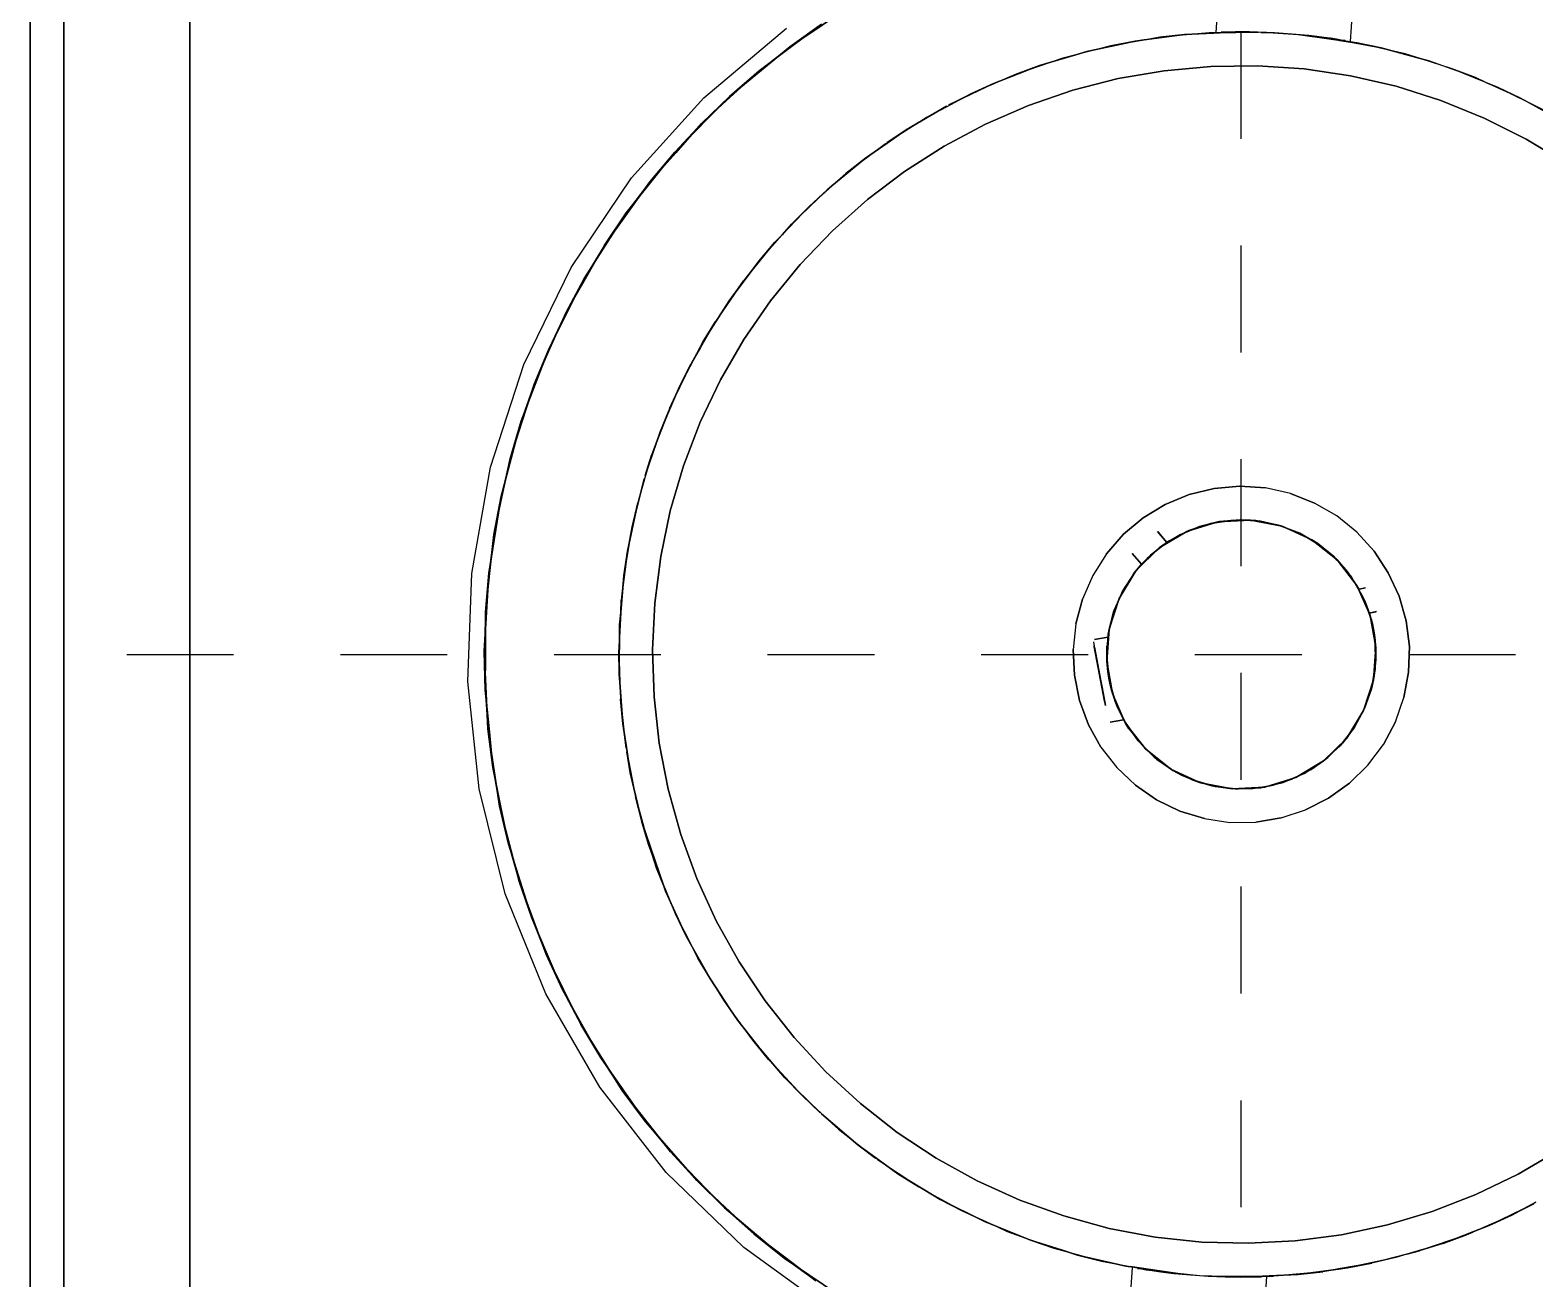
# Model space of a CAD drawing. Header units: millimetres. Extents: x 8 to 862, y 8 to 289.
# Drawn here: x 45.46 to 90.19, y 180.61 to 217.72 of the extents above; entities that cross this region are included whole.
import ezdxf

# ---------------------------------------------------------------- set-up
doc = ezdxf.new("R2010")
doc.units = ezdxf.units.MM
doc.layers.add('CENTER', color=4, linetype='Continuous')
doc.layers.add('OUTLINE', color=7, linetype='Continuous')

msp = doc.modelspace()

# ---------------------------------------------------------------- linework, layer by layer
at = {"layer": 'CENTER'}
for p, q in [((81.458, 214.489), (81.458, 217.664)), ((81.458, 208.139), (81.458, 211.314)), ((81.458, 201.789), (81.458, 204.964)), ((48.331, 199.164), (51.506, 199.164)), ((54.681, 199.164), (57.856, 199.164)), ((61.031, 199.164), (64.206, 199.164)), ((67.381, 199.164), (70.556, 199.164)), ((73.731, 199.164), (76.906, 199.164)), ((80.081, 199.164), (83.256, 199.164)), ((86.431, 199.164), (89.606, 199.164)), ((81.458, 195.439), (81.458, 198.614)), ((81.458, 189.089), (81.458, 192.264)), ((81.458, 182.739), (81.458, 185.914))]:
    msp.add_line(p, q, dxfattribs=at)
at = {"layer": 'OUTLINE'}
for p, q in [((81.854, 234.717), (80.702, 217.647)), ((85.846, 234.447), (84.693, 217.379)), ((50.21, 199.163), (50.21, 225.413)), ((50.21, 225.413), (50.21, 175.789)), ((50.21, 175.789), (50.21, 225.413)), ((45.459, 174.163), (45.459, 224.163)), ((45.459, 224.163), (45.459, 174.163)), ((46.46, 224.163), (46.46, 216.538)), ((46.46, 224.163), (46.46, 174.163)), ((46.46, 216.538), (46.46, 224.163)), ((69.964, 218.505), (68.036, 217.219)), ((68.036, 217.219), (69.964, 218.505)), ((68.983, 217.889), (68.036, 217.219)), ((68.053, 217.198), (68.983, 217.889)), ((68.983, 217.889), (68.053, 217.198)), ((65.482, 215.707), (67.94, 217.77)), ((78.307, 217.393), (76.87, 217.084)), ((76.87, 217.084), (78.307, 217.393)), ((78.568, 217.422), (77.585, 217.253)), ((78.307, 217.393), (77.585, 217.253)), ((78.568, 217.427), (78.307, 217.393)), ((78.307, 217.393), (78.568, 217.427)), ((79.767, 217.587), (78.568, 217.427)), ((78.568, 217.427), (79.767, 217.587)), ((79.035, 217.504), (78.568, 217.422)), ((78.568, 217.427), (79.035, 217.504)), ((80.499, 217.637), (79.035, 217.504)), ((79.767, 217.587), (79.035, 217.504)), ((79.767, 217.587), (80.499, 217.637)), ((80.632, 217.63), (79.767, 217.587)), ((79.767, 217.587), (80.632, 217.63)), ((80.632, 217.64), (80.499, 217.637)), ((80.499, 217.637), (80.632, 217.64)), ((81.97, 217.657), (80.632, 217.64)), ((80.632, 217.64), (81.97, 217.657)), ((80.632, 217.63), (80.832, 217.64)), ((81.236, 217.64), (80.632, 217.64)), ((80.972, 217.657), (80.857, 217.654)), ((81.117, 217.659), (80.972, 217.657)), ((81.291, 217.661), (81.117, 217.659)), ((81.487, 217.664), (81.291, 217.661)), ((81.705, 217.661), (81.487, 217.664)), ((81.941, 217.657), (81.705, 217.661)), ((82.188, 217.649), (81.941, 217.657)), ((82.705, 217.606), (81.97, 217.657)), ((82.446, 217.637), (81.97, 217.657)), ((82.446, 217.637), (82.043, 217.637)), ((82.446, 217.637), (82.188, 217.649)), ((82.705, 217.62), (82.446, 217.637)), ((82.966, 217.601), (82.705, 217.62)), ((83.437, 217.558), (82.705, 217.606)), ((83.222, 217.579), (82.966, 217.601)), ((83.466, 217.553), (83.222, 217.579)), ((83.222, 217.579), (84.763, 217.362)), ((83.222, 217.579), (83.437, 217.558)), ((84.763, 217.362), (83.437, 217.558)), ((83.437, 217.558), (84.763, 217.362)), ((83.7, 217.526), (83.466, 217.553)), ((83.918, 217.5), (83.7, 217.526)), ((84.114, 217.473), (83.918, 217.5)), ((84.285, 217.446), (84.114, 217.473)), ((84.428, 217.422), (84.285, 217.446)), ((84.365, 217.427), (84.761, 217.352)), ((84.761, 217.352), (84.365, 217.427)), ((84.377, 217.408), (84.761, 217.352)), ((84.428, 217.422), (84.544, 217.405)), ((84.544, 217.405), (84.428, 217.422)), ((68.036, 217.219), (66.251, 215.745)), ((66.251, 215.745), (68.036, 217.219)), ((67.125, 216.507), (68.036, 217.219)), ((67.125, 216.507), (68.053, 217.198)), ((68.053, 217.198), (67.125, 216.507)), ((76.541, 216.987), (75.459, 216.664)), ((75.459, 216.664), (76.541, 216.987)), ((76.541, 216.987), (76.159, 216.888)), ((76.541, 216.985), (76.159, 216.888)), ((77.585, 217.253), (76.541, 216.985)), ((76.87, 217.084), (76.541, 216.987)), ((76.541, 216.987), (76.87, 217.084)), ((76.87, 217.084), (77.585, 217.253)), ((85.614, 217.19), (84.761, 217.352)), ((84.761, 217.352), (85.614, 217.19)), ((84.894, 217.343), (84.763, 217.362)), ((84.763, 217.362), (84.894, 217.343)), ((86.327, 217.011), (84.894, 217.343)), ((85.614, 217.19), (84.894, 217.343)), ((86.779, 216.874), (85.614, 217.19)), ((85.614, 217.19), (86.779, 216.874)), ((85.614, 217.19), (86.327, 217.011)), ((86.776, 216.869), (86.327, 217.011)), ((86.779, 216.874), (86.327, 217.011)), ((46.46, 216.538), (46.46, 174.163)), ((46.46, 174.163), (46.46, 216.538)), ((67.125, 216.507), (66.251, 215.745)), ((66.27, 215.724), (67.125, 216.507)), ((67.125, 216.507), (66.27, 215.724)), ((75.459, 216.664), (74.577, 216.32)), ((74.577, 216.32), (75.459, 216.664)), ((76.159, 216.888), (74.768, 216.41)), ((75.459, 216.664), (74.768, 216.41)), ((75.459, 216.664), (76.159, 216.888)), ((79.165, 216.511), (77.795, 216.275)), ((77.795, 216.275), (79.165, 216.511)), ((80.552, 216.639), (79.165, 216.511)), ((79.165, 216.511), (80.552, 216.639)), ((81.944, 216.656), (80.552, 216.639)), ((80.552, 216.639), (81.944, 216.656)), ((83.331, 216.562), (81.944, 216.656)), ((81.944, 216.656), (83.331, 216.562)), ((84.708, 216.359), (83.331, 216.562)), ((83.331, 216.562), (84.708, 216.359)), ((87.728, 216.569), (86.776, 216.869)), ((87.032, 216.804), (86.779, 216.874)), ((86.779, 216.874), (87.032, 216.804)), ((88.417, 216.306), (87.032, 216.804)), ((87.032, 216.804), (87.728, 216.569)), ((88.726, 216.163), (87.728, 216.569)), ((88.417, 216.306), (87.728, 216.569)), ((74.089, 216.132), (72.762, 215.492)), ((72.762, 215.492), (74.089, 216.132)), ((74.577, 216.328), (73.419, 215.825)), ((74.089, 216.132), (73.419, 215.825)), ((74.089, 216.132), (74.577, 216.328)), ((74.577, 216.32), (74.089, 216.132)), ((74.089, 216.132), (74.577, 216.32)), ((74.768, 216.41), (74.577, 216.328)), ((74.577, 216.328), (74.768, 216.41)), ((77.795, 216.275), (76.447, 215.929)), ((76.447, 215.929), (77.795, 216.275)), ((86.063, 216.047), (84.708, 216.359)), ((84.708, 216.359), (86.063, 216.047)), ((87.39, 215.627), (86.063, 216.047)), ((86.063, 216.047), (87.39, 215.627)), ((88.726, 216.163), (88.417, 216.306)), ((89.755, 215.697), (88.726, 216.163)), ((89.093, 216.016), (88.726, 216.163)), ((88.726, 216.163), (89.093, 216.016)), ((63.334, 213.324), (65.482, 215.707)), ((66.251, 215.745), (64.627, 214.093)), ((64.627, 214.093), (66.251, 215.745)), ((65.417, 214.938), (66.251, 215.745)), ((65.417, 214.938), (66.27, 215.724)), ((66.27, 215.724), (65.417, 214.938)), ((73.419, 215.825), (72.702, 215.441)), ((72.762, 215.492), (73.419, 215.825)), ((76.447, 215.929), (75.13, 215.48)), ((75.13, 215.48), (76.447, 215.929)), ((88.68, 215.105), (87.39, 215.627)), ((87.39, 215.627), (88.68, 215.105)), ((90.408, 215.356), (89.093, 216.016)), ((89.755, 215.697), (89.093, 216.016)), ((90.584, 215.24), (89.755, 215.697)), ((89.755, 215.697), (90.408, 215.356)), ((72.122, 215.134), (70.926, 214.368)), ((72.695, 215.453), (71.494, 214.75)), ((71.494, 214.75), (72.695, 215.453)), ((71.494, 214.75), (72.122, 215.134)), ((72.695, 215.453), (72.122, 215.134)), ((72.702, 215.441), (72.122, 215.134)), ((75.13, 215.48), (73.854, 214.924)), ((73.854, 214.924), (75.13, 215.48)), ((65.417, 214.938), (64.627, 214.093)), ((64.649, 214.073), (65.417, 214.938)), ((65.417, 214.938), (64.649, 214.073)), ((71.494, 214.75), (70.926, 214.368)), ((71.494, 214.75), (70.933, 214.359)), ((70.933, 214.359), (71.494, 214.75)), ((73.854, 214.924), (72.627, 214.269)), ((72.627, 214.269), (73.854, 214.924)), ((89.924, 214.479), (88.68, 215.105)), ((88.68, 215.105), (89.924, 214.479)), ((70.882, 214.342), (69.708, 213.452)), ((70.933, 214.359), (70.286, 213.909)), ((70.286, 213.909), (70.933, 214.359)), ((70.286, 213.909), (70.882, 214.342)), ((72.627, 214.269), (71.453, 213.52)), ((71.453, 213.52), (72.627, 214.269)), ((91.113, 213.759), (89.924, 214.479)), ((89.924, 214.479), (91.113, 213.759)), ((64.627, 214.093), (63.18, 212.283)), ((63.18, 212.283), (64.627, 214.093)), ((63.88, 213.206), (64.627, 214.093)), ((63.88, 213.206), (64.649, 214.073)), ((64.649, 214.073), (63.88, 213.206)), ((70.286, 213.909), (69.293, 213.09)), ((69.293, 213.09), (70.286, 213.909)), ((70.286, 213.909), (69.708, 213.452)), ((69.293, 213.09), (69.708, 213.452)), ((69.708, 213.452), (69.297, 213.085)), ((71.453, 213.52), (70.344, 212.679)), ((70.344, 212.679), (71.453, 213.52)), ((61.541, 210.664), (63.334, 213.324)), ((63.88, 213.206), (63.18, 212.283)), ((63.204, 212.266), (63.88, 213.206)), ((63.88, 213.206), (63.204, 212.266)), ((69.15, 212.974), (68.092, 211.952)), ((68.092, 211.952), (69.15, 212.974)), ((69.297, 213.085), (68.611, 212.474)), ((69.15, 212.974), (68.611, 212.474)), ((69.293, 213.09), (69.15, 212.974)), ((69.15, 212.974), (69.293, 213.09)), ((68.611, 212.474), (67.811, 211.638)), ((68.092, 211.952), (68.611, 212.474)), ((70.344, 212.679), (69.305, 211.754)), ((69.305, 211.754), (70.344, 212.679)), ((63.18, 212.283), (61.928, 210.333)), ((61.928, 210.333), (63.18, 212.283)), ((62.53, 211.324), (63.18, 212.283)), ((62.53, 211.324), (63.204, 212.266)), ((63.204, 212.266), (62.53, 211.324)), ((67.814, 211.638), (67.118, 210.85)), ((67.118, 210.85), (67.814, 211.638)), ((67.811, 211.638), (67.594, 211.411)), ((67.594, 211.411), (67.811, 211.638)), ((68.092, 211.952), (67.811, 211.638)), ((68.092, 211.952), (67.814, 211.638)), ((67.814, 211.638), (68.092, 211.952)), ((69.305, 211.754), (68.343, 210.749)), ((68.343, 210.749), (69.305, 211.754)), ((62.53, 211.324), (61.928, 210.333)), ((61.955, 210.319), (62.53, 211.324)), ((62.53, 211.324), (61.955, 210.319)), ((67.594, 211.411), (66.666, 210.27)), ((67.118, 210.85), (67.594, 211.411)), ((60.135, 207.779), (61.541, 210.664)), ((67.118, 210.85), (66.504, 210.031)), ((66.504, 210.031), (67.118, 210.85)), ((67.118, 210.85), (66.666, 210.27)), ((68.343, 210.749), (67.464, 209.671)), ((67.464, 209.671), (68.343, 210.749)), ((61.928, 210.333), (60.884, 208.267)), ((60.884, 208.267), (61.928, 210.333)), ((61.38, 209.313), (61.928, 210.333)), ((61.38, 209.313), (61.955, 210.319)), ((61.955, 210.319), (61.38, 209.313)), ((66.666, 210.27), (66.502, 210.034)), ((66.502, 210.034), (66.666, 210.27)), ((66.502, 210.034), (65.83, 209.06)), ((66.236, 209.674), (66.502, 210.034)), ((66.504, 210.031), (66.236, 209.674)), ((66.236, 209.674), (66.504, 210.031)), ((66.236, 209.674), (65.448, 208.432)), ((65.448, 208.432), (66.236, 209.674)), ((66.236, 209.674), (65.83, 209.06)), ((67.464, 209.671), (66.673, 208.526)), ((66.673, 208.526), (67.464, 209.671)), ((61.38, 209.313), (60.884, 208.267)), ((60.911, 208.255), (61.38, 209.313)), ((61.38, 209.313), (60.911, 208.255)), ((65.83, 209.06), (65.381, 208.287)), ((65.448, 208.432), (65.83, 209.06)), ((65.448, 208.432), (65.374, 208.291)), ((65.374, 208.291), (65.448, 208.432)), ((66.673, 208.526), (65.978, 207.32)), ((65.978, 207.32), (66.673, 208.526)), ((60.884, 208.267), (60.055, 206.102)), ((60.055, 206.102), (60.884, 208.267)), ((60.442, 207.194), (60.884, 208.267)), ((60.442, 207.194), (60.911, 208.255)), ((60.911, 208.255), (60.442, 207.194)), ((65.374, 208.291), (64.762, 207.129)), ((64.762, 207.129), (65.374, 208.291)), ((65.374, 208.291), (65.093, 207.786)), ((65.381, 208.287), (65.093, 207.786)), ((59.142, 204.728), (60.135, 207.779)), ((65.093, 207.786), (64.458, 206.46)), ((64.762, 207.129), (65.093, 207.786)), ((60.442, 207.194), (60.055, 206.102)), ((60.084, 206.093), (60.442, 207.194)), ((60.442, 207.194), (60.084, 206.093)), ((64.762, 207.129), (64.458, 206.46)), ((64.762, 207.129), (64.463, 206.429)), ((64.463, 206.429), (64.762, 207.129)), ((65.978, 207.32), (65.378, 206.066)), ((65.378, 206.066), (65.978, 207.32)), ((64.451, 206.436), (63.933, 205.085)), ((64.182, 205.779), (64.451, 206.436)), ((64.463, 206.429), (64.182, 205.779)), ((64.182, 205.779), (64.463, 206.429)), ((60.055, 206.102), (59.456, 203.865)), ((59.456, 203.865), (60.055, 206.102)), ((59.727, 204.991), (60.055, 206.102)), ((59.727, 204.991), (60.084, 206.093)), ((60.084, 206.093), (59.727, 204.991)), ((64.182, 205.779), (63.745, 204.484)), ((63.745, 204.484), (64.182, 205.779)), ((64.182, 205.779), (63.933, 205.085)), ((65.378, 206.066), (64.881, 204.766)), ((64.881, 204.766), (65.378, 206.066)), ((59.727, 204.991), (59.456, 203.865)), ((59.485, 203.858), (59.727, 204.991)), ((59.727, 204.991), (59.485, 203.858)), ((63.745, 204.484), (63.933, 205.085)), ((63.933, 205.085), (63.755, 204.481)), ((58.586, 201.567), (59.142, 204.728)), ((63.755, 204.481), (63.518, 203.674)), ((64.881, 204.766), (64.487, 203.43)), ((64.487, 203.43), (64.881, 204.766)), ((63.711, 204.384), (63.354, 202.956)), ((63.354, 202.956), (63.711, 204.384)), ((63.711, 204.384), (63.518, 203.674)), ((80.651, 204.097), (79.907, 203.916)), ((79.907, 203.916), (80.651, 204.097)), ((80.651, 204.097), (81.412, 204.162)), ((81.412, 204.162), (80.651, 204.097)), ((82.176, 204.111), (81.412, 204.162)), ((81.412, 204.162), (82.176, 204.111)), ((82.925, 203.945), (82.176, 204.111)), ((59.456, 203.865), (59.089, 201.577)), ((59.089, 201.577), (59.456, 203.865)), ((59.244, 202.727), (59.456, 203.865)), ((59.244, 202.727), (59.485, 203.858)), ((59.485, 203.858), (59.244, 202.727)), ((63.518, 203.674), (63.264, 202.466)), ((63.354, 202.956), (63.518, 203.674)), ((78.544, 203.227), (79.199, 203.623)), ((79.199, 203.623), (78.544, 203.227)), ((79.907, 203.916), (79.199, 203.623)), ((79.199, 203.623), (79.907, 203.916)), ((83.638, 203.664), (82.925, 203.945)), ((82.925, 203.945), (83.638, 203.664)), ((84.297, 203.28), (83.638, 203.664)), ((64.487, 203.43), (64.202, 202.07)), ((64.202, 202.07), (64.487, 203.43)), ((78.544, 203.227), (77.959, 202.734)), ((77.959, 202.734), (78.544, 203.227)), ((79.844, 202.821), (80.765, 203.101)), ((80.765, 203.101), (79.844, 202.821)), ((79.9, 202.848), (80.545, 203.058)), ((80.545, 203.058), (79.9, 202.848)), ((80.765, 203.101), (80.216, 202.966)), ((80.216, 202.966), (80.767, 203.099)), ((80.767, 203.099), (80.216, 202.966)), ((80.545, 203.058), (81.217, 203.155)), ((81.217, 203.155), (80.545, 203.058)), ((80.765, 203.101), (81.729, 203.155)), ((81.729, 203.155), (80.765, 203.101)), ((81.422, 203.162), (80.813, 203.111)), ((80.813, 203.111), (81.422, 203.162)), ((81.217, 203.155), (81.895, 203.14)), ((81.895, 203.14), (81.217, 203.155)), ((81.729, 203.143), (81.422, 203.162)), ((81.422, 203.162), (81.729, 203.143)), ((81.729, 203.155), (81.422, 203.162)), ((81.729, 203.155), (82.676, 202.973)), ((82.676, 202.973), (81.729, 203.155)), ((82.033, 203.121), (81.729, 203.155)), ((82.033, 203.121), (81.729, 203.143)), ((81.729, 203.143), (82.033, 203.121)), ((81.895, 203.14), (82.56, 203.01)), ((82.56, 203.01), (81.895, 203.14)), ((82.63, 202.988), (82.033, 203.121)), ((82.033, 203.121), (82.63, 202.988)), ((84.894, 202.797), (84.297, 203.28)), ((59.244, 202.727), (59.089, 201.577)), ((59.118, 201.574), (59.244, 202.727)), ((59.244, 202.727), (59.118, 201.574)), ((63.354, 202.956), (63.264, 202.466)), ((63.354, 202.956), (63.269, 202.466)), ((63.269, 202.466), (63.354, 202.956)), ((77.959, 202.734), (77.455, 202.157)), ((77.455, 202.157), (77.959, 202.734)), ((78.967, 202.819), (79.245, 202.495)), ((79.245, 202.495), (78.967, 202.819)), ((79.245, 202.495), (78.977, 202.807)), ((78.984, 202.799), (79.245, 202.495)), ((79.245, 202.495), (78.984, 202.799)), ((79.015, 202.328), (79.844, 202.821)), ((79.844, 202.821), (79.015, 202.328)), ((79.651, 202.732), (79.129, 202.413)), ((79.3, 202.531), (79.9, 202.848)), ((79.9, 202.848), (79.3, 202.531)), ((79.651, 202.732), (79.844, 202.821)), ((79.847, 202.812), (79.651, 202.732)), ((79.651, 202.732), (79.847, 202.812)), ((79.844, 202.821), (80.216, 202.966)), ((79.847, 202.812), (80.216, 202.966)), ((80.216, 202.966), (79.847, 202.812)), ((82.56, 203.01), (83.195, 202.768)), ((83.195, 202.768), (82.56, 203.01)), ((82.676, 202.973), (83.553, 202.572)), ((83.553, 202.572), (82.676, 202.973)), ((82.676, 202.973), (83.2, 202.763)), ((82.676, 202.971), (83.2, 202.763)), ((83.2, 202.763), (82.676, 202.971)), ((83.195, 202.768), (83.778, 202.423)), ((83.778, 202.423), (83.195, 202.768)), ((83.2, 202.763), (83.548, 202.563)), ((83.553, 202.572), (83.2, 202.763)), ((83.548, 202.563), (83.2, 202.763)), ((85.409, 202.232), (84.894, 202.797)), ((84.894, 202.797), (85.409, 202.232)), ((63.216, 202.234), (63.03, 200.775)), ((63.269, 202.466), (63.11, 201.507)), ((63.11, 201.507), (63.269, 202.466)), ((63.11, 201.507), (63.216, 202.234)), ((63.264, 202.466), (63.216, 202.234)), ((63.216, 202.234), (63.264, 202.466)), ((78.489, 201.843), (78.211, 202.164)), ((78.211, 202.164), (78.489, 201.843)), ((78.327, 201.652), (79.015, 202.328)), ((79.015, 202.328), (78.327, 201.652)), ((79.015, 202.328), (78.66, 202.019)), ((78.66, 202.019), (79.02, 202.323)), ((79.02, 202.323), (78.66, 202.019)), ((79.3, 202.531), (78.762, 202.118)), ((78.762, 202.118), (79.3, 202.531)), ((79.245, 202.495), (78.762, 202.118)), ((79.129, 202.413), (79.015, 202.328)), ((79.02, 202.323), (79.129, 202.413)), ((79.129, 202.413), (79.02, 202.323)), ((83.548, 202.563), (83.729, 202.456)), ((83.729, 202.456), (83.548, 202.563)), ((83.553, 202.572), (84.307, 201.971)), ((84.307, 201.971), (83.553, 202.572)), ((83.729, 202.456), (83.553, 202.572)), ((84.205, 202.07), (83.729, 202.456)), ((83.778, 202.423), (84.297, 201.983)), ((84.297, 201.983), (83.778, 202.423)), ((85.829, 201.591), (85.409, 202.232)), ((85.409, 202.232), (85.829, 201.591)), ((64.202, 202.07), (64.025, 200.688)), ((64.025, 200.688), (64.202, 202.07)), ((77.455, 202.157), (77.044, 201.512)), ((78.22, 202.154), (78.489, 201.843)), ((78.489, 201.843), (78.225, 202.147)), ((78.762, 202.118), (78.303, 201.618)), ((78.303, 201.618), (78.762, 202.118)), ((78.303, 201.618), (78.489, 201.843)), ((78.489, 201.843), (78.303, 201.618)), ((78.327, 201.652), (78.66, 202.019)), ((78.334, 201.647), (78.66, 202.019)), ((78.66, 202.019), (78.334, 201.647)), ((78.762, 202.118), (78.489, 201.843)), ((84.302, 201.966), (84.205, 202.07)), ((84.205, 202.07), (84.302, 201.966)), ((84.205, 202.07), (84.307, 201.971)), ((84.297, 201.983), (84.732, 201.463)), ((84.732, 201.463), (84.297, 201.983)), ((84.302, 201.966), (84.619, 201.618)), ((84.619, 201.618), (84.302, 201.966)), ((84.307, 201.971), (84.896, 201.21)), ((84.896, 201.21), (84.307, 201.971)), ((84.307, 201.971), (84.619, 201.618)), ((50.21, 201.328), (50.21, 201.577)), ((50.21, 201.577), (50.21, 201.328)), ((50.21, 201.328), (50.21, 200.932)), ((50.21, 200.932), (50.21, 201.328)), ((58.473, 198.361), (58.586, 201.567)), ((59.089, 201.577), (58.959, 199.265)), ((58.959, 199.265), (59.089, 201.577)), ((58.995, 200.422), (59.089, 201.577)), ((58.995, 200.422), (59.118, 201.574)), ((59.118, 201.574), (58.995, 200.422)), ((63.11, 201.507), (63.013, 200.407)), ((63.013, 200.407), (63.11, 201.507)), ((63.11, 201.507), (63.03, 200.775)), ((77.044, 201.512), (76.739, 200.808)), ((77.824, 200.83), (78.327, 201.652)), ((78.327, 201.652), (77.824, 200.83)), ((78.257, 201.558), (77.928, 201.04)), ((78.303, 201.618), (77.933, 201.05)), ((77.933, 201.05), (78.303, 201.618)), ((78.257, 201.558), (78.327, 201.652)), ((78.334, 201.647), (78.257, 201.558)), ((78.257, 201.558), (78.334, 201.647)), ((84.619, 201.618), (84.892, 201.205)), ((84.896, 201.21), (84.619, 201.618)), ((84.892, 201.205), (84.619, 201.618)), ((84.732, 201.463), (85.073, 200.876)), ((85.073, 200.876), (84.732, 201.463)), ((84.959, 201.101), (84.732, 201.463)), ((85.829, 201.591), (86.15, 200.895)), ((86.15, 200.895), (85.829, 201.591)), ((50.21, 200.932), (50.21, 200.412)), ((50.21, 200.412), (50.21, 200.932)), ((77.529, 199.912), (77.824, 200.83)), ((77.824, 200.83), (77.529, 199.912)), ((77.933, 201.05), (77.665, 200.427)), ((77.665, 200.427), (77.933, 201.05)), ((77.824, 200.83), (77.682, 200.48)), ((77.682, 200.48), (77.834, 200.825)), ((77.834, 200.825), (77.682, 200.48)), ((77.928, 201.04), (77.824, 200.83)), ((77.834, 200.825), (77.928, 201.04)), ((77.928, 201.04), (77.834, 200.825)), ((84.892, 201.205), (84.954, 201.106)), ((84.954, 201.106), (84.892, 201.205)), ((84.896, 201.21), (85.285, 200.325)), ((85.285, 200.325), (84.896, 201.21)), ((84.954, 201.106), (84.896, 201.21)), ((85.21, 200.55), (84.954, 201.106)), ((84.959, 201.101), (85.155, 201.14)), ((85.155, 201.14), (84.959, 201.101)), ((85.073, 200.876), (85.264, 200.395)), ((85.264, 200.395), (85.073, 200.876)), ((85.073, 200.876), (85.126, 200.76)), ((85.126, 200.76), (85.073, 200.876)), ((85.312, 200.241), (85.073, 200.876)), ((85.073, 200.876), (85.312, 200.241)), ((86.358, 200.161), (86.15, 200.895)), ((86.15, 200.895), (86.358, 200.161)), ((50.21, 199.811), (50.21, 200.412)), ((50.21, 200.412), (50.21, 199.811)), ((58.995, 200.422), (58.959, 199.265)), ((58.99, 199.265), (58.995, 200.422)), ((58.995, 200.422), (58.99, 199.265)), ((63.013, 200.407), (62.96, 199.306)), ((63.013, 200.407), (62.979, 200.043)), ((62.979, 200.043), (63.013, 200.407)), ((63.03, 200.775), (63.013, 200.407)), ((63.013, 200.407), (63.03, 200.775)), ((64.025, 200.688), (63.96, 199.298)), ((63.96, 199.298), (64.025, 200.688)), ((76.739, 200.808), (76.541, 200.069)), ((76.541, 200.069), (76.739, 200.808)), ((77.665, 200.427), (77.505, 199.767)), ((77.505, 199.767), (77.665, 200.427)), ((77.529, 199.912), (77.682, 200.48)), ((77.532, 199.912), (77.682, 200.48)), ((77.682, 200.48), (77.532, 199.912)), ((85.126, 200.76), (85.174, 200.647)), ((85.174, 200.644), (85.126, 200.76)), ((85.126, 200.76), (85.174, 200.644)), ((85.174, 200.647), (85.126, 200.76)), ((85.174, 200.647), (85.223, 200.516)), ((85.223, 200.516), (85.174, 200.647)), ((85.223, 200.516), (85.174, 200.644)), ((85.174, 200.644), (85.223, 200.516)), ((85.276, 200.323), (85.21, 200.55)), ((85.21, 200.55), (85.276, 200.323)), ((85.21, 200.55), (85.285, 200.325)), ((85.223, 200.516), (85.268, 200.383)), ((85.268, 200.383), (85.223, 200.516)), ((85.223, 200.516), (85.264, 200.395)), ((85.264, 200.395), (85.474, 200.436)), ((85.474, 200.436), (85.264, 200.395)), ((85.264, 200.395), (85.462, 200.434)), ((85.462, 200.434), (85.264, 200.395)), ((85.264, 200.395), (85.312, 200.241)), ((85.312, 200.241), (85.264, 200.395)), ((85.268, 200.383), (85.312, 200.241)), ((85.312, 200.241), (85.268, 200.383)), ((62.979, 200.043), (62.96, 199.306)), ((62.979, 200.043), (62.969, 198.571)), ((62.969, 198.571), (62.979, 200.043)), ((76.541, 200.069), (76.461, 199.308)), ((85.276, 200.323), (85.38, 199.96)), ((85.38, 199.96), (85.276, 200.323)), ((85.285, 200.325), (85.455, 199.376)), ((85.455, 199.376), (85.285, 200.325)), ((85.285, 200.325), (85.38, 199.96)), ((85.312, 200.241), (85.438, 199.576)), ((85.438, 199.576), (85.312, 200.241)), ((85.314, 200.226), (85.355, 200.069)), ((85.355, 200.072), (85.314, 200.226)), ((85.314, 200.226), (85.355, 200.072)), ((85.355, 200.069), (85.314, 200.226)), ((85.389, 199.912), (85.355, 200.072)), ((85.355, 200.072), (85.389, 199.912)), ((85.389, 199.912), (85.355, 200.069)), ((85.38, 199.96), (85.452, 199.376)), ((85.455, 199.376), (85.38, 199.96)), ((85.452, 199.376), (85.38, 199.96)), ((86.455, 199.4), (86.358, 200.161)), ((86.358, 200.161), (86.455, 199.4)), ((50.21, 199.163), (50.21, 199.811)), ((50.21, 199.811), (50.21, 199.163)), ((77.063, 199.535), (77.119, 199.236)), ((77.097, 199.605), (77.493, 199.68)), ((77.493, 199.68), (77.097, 199.605)), ((77.505, 199.767), (77.459, 199.091)), ((77.459, 199.091), (77.505, 199.767)), ((77.462, 199.279), (77.525, 199.888)), ((77.525, 199.888), (77.462, 199.279)), ((77.464, 198.95), (77.529, 199.912)), ((77.529, 199.912), (77.464, 198.95)), ((85.389, 199.912), (85.416, 199.75)), ((85.416, 199.75), (85.389, 199.912)), ((85.416, 199.75), (85.435, 199.591)), ((85.435, 199.591), (85.416, 199.75)), ((85.438, 199.576), (85.452, 199.414)), ((85.438, 199.576), (85.45, 199.429)), ((85.45, 198.897), (85.438, 199.576)), ((85.45, 199.429), (85.438, 199.576)), ((85.438, 199.576), (85.45, 198.897)), ((85.452, 199.414), (85.438, 199.576)), ((50.21, 199.163), (50.21, 172.914)), ((50.21, 198.516), (50.21, 199.163)), ((50.21, 172.914), (50.21, 199.163)), ((50.21, 199.163), (50.21, 198.516)), ((50.21, 197.394), (50.21, 199.163)), ((58.959, 199.265), (59.067, 196.95)), ((59.067, 196.95), (58.959, 199.265)), ((58.985, 198.107), (58.959, 199.265)), ((58.985, 198.107), (58.99, 199.265)), ((58.99, 199.265), (58.985, 198.107)), ((62.96, 199.306), (62.991, 198.334)), ((62.969, 198.571), (62.96, 199.306)), ((63.96, 199.298), (64.004, 197.907)), ((64.004, 197.907), (63.96, 199.298)), ((76.461, 199.308), (76.498, 198.545)), ((76.498, 198.545), (76.461, 199.308)), ((77.179, 198.926), (77.082, 199.429)), ((77.148, 199.091), (77.082, 199.426)), ((77.119, 199.236), (77.085, 199.417)), ((77.421, 197.646), (77.087, 199.402)), ((77.397, 197.779), (77.09, 199.395)), ((77.401, 197.754), (77.09, 199.393)), ((77.09, 199.393), (77.322, 198.177)), ((77.247, 198.561), (77.09, 199.39)), ((77.213, 198.747), (77.092, 199.385)), ((77.092, 199.378), (77.401, 197.75)), ((77.094, 199.361), (77.119, 199.236)), ((77.119, 199.236), (77.094, 199.361)), ((77.094, 199.361), (77.404, 197.747)), ((77.119, 199.236), (77.148, 199.091)), ((77.148, 199.091), (77.119, 199.236)), ((77.148, 199.091), (77.179, 198.926)), ((77.179, 198.926), (77.148, 199.091)), ((77.148, 199.091), (77.259, 198.506)), ((77.462, 199.301), (77.459, 199.091)), ((77.459, 199.091), (77.462, 199.301)), ((77.459, 199.091), (77.529, 198.414)), ((77.529, 198.414), (77.459, 199.091)), ((77.467, 199.412), (77.462, 199.301)), ((77.462, 199.301), (77.467, 199.412)), ((77.476, 198.95), (77.462, 199.279)), ((77.464, 198.95), (77.462, 199.279)), ((77.462, 199.279), (77.476, 198.95)), ((77.462, 199.037), (77.469, 198.89)), ((77.469, 198.89), (77.462, 199.037)), ((85.455, 199.376), (85.389, 198.414)), ((85.389, 198.414), (85.455, 199.376)), ((85.438, 198.74), (85.455, 199.354)), ((85.455, 199.354), (85.438, 198.74)), ((85.45, 199.429), (85.457, 199.289)), ((85.457, 199.289), (85.45, 199.429)), ((85.452, 199.414), (85.45, 198.897)), ((85.45, 198.897), (85.452, 199.414)), ((85.452, 199.414), (85.457, 199.289)), ((85.457, 199.289), (85.459, 199.151)), ((85.459, 199.149), (85.457, 199.289)), ((85.457, 199.289), (85.459, 199.149)), ((85.459, 199.151), (85.457, 199.289)), ((85.459, 199.151), (85.457, 199.025)), ((85.457, 199.025), (85.459, 199.151)), ((85.457, 199.025), (85.459, 199.149)), ((85.459, 199.149), (85.457, 199.025)), ((86.455, 199.4), (86.431, 198.636)), ((86.431, 198.636), (86.455, 199.4)), ((77.179, 198.926), (77.213, 198.747)), ((77.213, 198.747), (77.179, 198.926)), ((77.404, 197.735), (77.179, 198.926)), ((77.213, 198.747), (77.247, 198.561)), ((77.247, 198.561), (77.213, 198.747)), ((77.401, 197.752), (77.213, 198.747)), ((77.213, 198.747), (77.397, 197.781)), ((77.411, 197.709), (77.213, 198.747)), ((77.399, 197.767), (77.213, 198.747)), ((77.413, 197.696), (77.213, 198.747)), ((77.633, 198.001), (77.464, 198.95)), ((77.464, 198.95), (77.633, 198.001)), ((77.491, 198.668), (77.464, 198.95)), ((77.469, 198.89), (77.481, 198.735)), ((77.481, 198.735), (77.469, 198.89)), ((77.476, 198.95), (77.491, 198.668)), ((77.491, 198.668), (77.476, 198.95)), ((77.481, 198.735), (77.503, 198.576)), ((77.503, 198.576), (77.481, 198.735)), ((77.491, 198.668), (77.612, 198.069)), ((85.348, 198.226), (85.45, 198.897)), ((85.45, 198.897), (85.348, 198.226)), ((85.348, 198.226), (85.426, 198.646)), ((85.377, 198.416), (85.438, 198.74)), ((85.438, 198.74), (85.377, 198.416)), ((85.438, 198.74), (85.389, 198.414)), ((85.457, 199.025), (85.45, 198.897)), ((85.45, 198.897), (85.457, 199.025)), ((86.293, 197.882), (86.431, 198.636)), ((86.431, 198.636), (86.293, 197.882)), ((50.21, 197.914), (50.21, 198.516)), ((50.21, 198.516), (50.21, 197.914)), ((58.809, 195.169), (58.473, 198.361)), ((62.969, 198.571), (62.986, 198.334)), ((62.986, 198.334), (62.969, 198.571)), ((62.986, 198.334), (63.073, 197.104)), ((63.073, 197.104), (62.986, 198.334)), ((62.986, 198.334), (63.008, 197.837)), ((62.991, 198.334), (63.008, 197.837)), ((76.65, 197.793), (76.498, 198.545)), ((76.498, 198.545), (76.65, 197.793)), ((77.247, 198.561), (77.285, 198.368)), ((77.285, 198.368), (77.247, 198.561)), ((77.247, 198.561), (77.421, 197.646)), ((77.285, 198.368), (77.322, 198.177)), ((77.322, 198.177), (77.285, 198.368)), ((77.322, 198.177), (77.355, 197.989)), ((77.355, 197.989), (77.322, 198.177)), ((77.322, 198.177), (77.421, 197.646)), ((77.503, 198.576), (77.529, 198.414)), ((77.529, 198.414), (77.503, 198.576)), ((77.529, 198.414), (77.713, 197.762)), ((77.529, 198.414), (77.563, 198.255)), ((77.713, 197.762), (77.529, 198.414)), ((77.563, 198.257), (77.529, 198.414)), ((77.604, 198.1), (77.563, 198.257)), ((77.563, 198.255), (77.604, 198.1)), ((85.389, 198.414), (85.095, 197.496)), ((85.095, 197.496), (85.389, 198.414)), ((85.326, 198.139), (85.124, 197.561)), ((85.133, 197.583), (85.348, 198.226)), ((85.348, 198.226), (85.133, 197.583)), ((85.377, 198.416), (85.326, 198.139)), ((85.326, 198.139), (85.377, 198.416)), ((85.389, 198.414), (85.326, 198.139)), ((50.21, 197.394), (50.21, 197.914)), ((50.21, 197.914), (50.21, 197.394)), ((59.099, 196.955), (58.985, 198.107)), ((58.985, 198.107), (59.099, 196.955)), ((58.985, 198.107), (59.067, 196.95)), ((63.008, 197.837), (63.17, 196.375)), ((63.073, 197.104), (63.008, 197.837)), ((64.004, 197.907), (64.158, 196.525)), ((64.158, 196.525), (64.004, 197.907)), ((76.65, 197.793), (76.916, 197.075)), ((76.916, 197.075), (76.65, 197.793)), ((77.331, 198.114), (77.406, 197.725)), ((77.355, 197.989), (77.389, 197.81)), ((77.389, 197.81), (77.355, 197.989)), ((77.389, 197.81), (77.421, 197.646)), ((77.421, 197.646), (77.389, 197.81)), ((77.604, 198.1), (77.648, 197.95)), ((77.648, 197.95), (77.604, 198.1)), ((78.022, 197.117), (77.633, 198.001)), ((77.633, 198.001), (78.022, 197.117)), ((77.633, 198.001), (77.824, 197.493)), ((77.824, 197.493), (77.636, 198.001)), ((77.636, 198.001), (77.824, 197.493)), ((77.648, 197.95), (77.696, 197.812)), ((77.696, 197.81), (77.648, 197.95)), ((77.696, 197.812), (77.648, 197.95)), ((77.713, 197.762), (78.003, 197.148)), ((77.713, 197.762), (77.793, 197.566)), ((78.003, 197.148), (77.713, 197.762)), ((77.793, 197.566), (77.713, 197.762)), ((86.042, 197.16), (86.293, 197.882)), ((50.21, 196.998), (50.21, 197.394)), ((50.21, 197.394), (50.21, 196.998)), ((77.793, 197.566), (77.839, 197.464)), ((77.839, 197.464), (77.793, 197.566)), ((78.03, 197.121), (77.824, 197.493)), ((78.022, 197.117), (77.824, 197.493)), ((77.824, 197.493), (78.03, 197.121)), ((85.095, 197.496), (84.592, 196.674)), ((84.592, 196.674), (85.095, 197.496)), ((84.814, 196.984), (85.133, 197.583)), ((85.133, 197.583), (84.814, 196.984)), ((85.092, 197.498), (84.836, 197.02)), ((84.836, 197.02), (85.092, 197.498)), ((85.095, 197.496), (84.836, 197.02)), ((50.21, 196.749), (50.21, 196.998)), ((50.21, 196.998), (50.21, 196.749)), ((59.067, 196.95), (59.415, 194.659)), ((59.415, 194.659), (59.067, 196.95)), ((59.212, 195.802), (59.067, 196.95)), ((59.212, 195.802), (59.099, 196.955)), ((59.099, 196.955), (59.212, 195.802)), ((63.073, 197.104), (63.201, 196.273)), ((63.201, 196.273), (63.073, 197.104)), ((63.073, 197.104), (63.17, 196.375)), ((76.916, 197.075), (77.288, 196.406)), ((77.288, 196.406), (76.916, 197.075)), ((77.959, 197.225), (77.566, 197.15)), ((77.566, 197.15), (77.959, 197.225)), ((78.003, 197.148), (78.394, 196.595)), ((78.394, 196.595), (78.003, 197.148)), ((78.612, 196.355), (78.022, 197.117)), ((78.022, 197.117), (78.612, 196.355)), ((78.121, 196.957), (78.022, 197.117)), ((78.03, 197.121), (78.121, 196.957)), ((78.121, 196.957), (78.03, 197.121)), ((78.121, 196.957), (78.498, 196.474)), ((84.396, 196.45), (84.814, 196.984)), ((84.814, 196.984), (84.396, 196.45)), ((84.836, 197.02), (84.582, 196.679)), ((84.582, 196.679), (84.836, 197.02)), ((84.592, 196.674), (84.836, 197.02)), ((85.682, 196.484), (86.042, 197.16)), ((86.042, 197.16), (85.682, 196.484)), ((50.21, 196.662), (50.21, 172.914)), ((64.158, 196.525), (64.424, 195.159)), ((64.424, 195.159), (64.158, 196.525)), ((77.288, 196.406), (77.757, 195.802)), ((78.394, 196.595), (78.873, 196.111)), ((78.873, 196.111), (78.394, 196.595)), ((78.617, 196.36), (78.498, 196.474)), ((78.498, 196.474), (78.612, 196.355)), ((78.498, 196.474), (78.617, 196.36)), ((79.366, 195.754), (78.612, 196.355)), ((78.612, 196.355), (79.366, 195.754)), ((78.612, 196.355), (78.943, 196.053)), ((78.943, 196.053), (78.617, 196.36)), ((78.617, 196.36), (78.943, 196.053)), ((83.896, 195.991), (84.396, 196.45)), ((84.396, 196.45), (83.896, 195.991)), ((84.592, 196.674), (83.903, 195.998)), ((83.903, 195.998), (84.592, 196.674)), ((84.034, 196.102), (84.471, 196.529)), ((84.582, 196.679), (84.471, 196.529)), ((84.471, 196.529), (84.582, 196.679)), ((84.471, 196.529), (84.592, 196.674)), ((85.223, 195.872), (85.682, 196.484)), ((63.192, 196.271), (63.45, 194.93)), ((63.296, 195.65), (63.192, 196.271)), ((63.201, 196.273), (63.296, 195.65)), ((63.296, 195.65), (63.201, 196.273)), ((79.424, 195.72), (78.873, 196.111)), ((78.873, 196.111), (79.424, 195.72)), ((79.371, 195.759), (78.943, 196.053)), ((79.366, 195.754), (78.943, 196.053)), ((78.943, 196.053), (79.371, 195.759)), ((83.903, 195.998), (83.075, 195.505)), ((83.075, 195.505), (83.903, 195.998)), ((83.326, 195.626), (83.896, 195.991)), ((83.896, 195.991), (83.326, 195.626)), ((83.898, 196.005), (83.536, 195.744)), ((83.536, 195.744), (83.898, 196.005)), ((83.903, 195.998), (83.536, 195.744)), ((83.898, 196.005), (84.034, 196.102)), ((84.034, 196.102), (83.898, 196.005)), ((84.034, 196.102), (83.903, 195.998)), ((59.444, 194.667), (59.212, 195.802)), ((59.212, 195.802), (59.444, 194.667)), ((59.212, 195.802), (59.415, 194.659)), ((63.296, 195.65), (63.627, 194.244)), ((63.627, 194.244), (63.296, 195.65)), ((63.296, 195.65), (63.45, 194.93)), ((78.315, 195.275), (77.757, 195.802)), ((77.757, 195.802), (78.315, 195.275)), ((80.243, 195.353), (79.366, 195.754)), ((79.366, 195.754), (80.243, 195.353)), ((79.68, 195.58), (79.424, 195.72)), ((79.424, 195.72), (80.035, 195.425)), ((79.424, 195.72), (79.68, 195.58)), ((80.035, 195.425), (79.424, 195.72)), ((79.448, 195.705), (79.999, 195.44)), ((79.999, 195.44), (79.448, 195.705)), ((79.68, 195.58), (80.035, 195.425)), ((83.075, 195.505), (82.154, 195.225)), ((82.154, 195.225), (83.075, 195.505)), ((82.408, 195.278), (82.988, 195.466)), ((82.7, 195.36), (83.326, 195.626)), ((83.326, 195.626), (82.7, 195.36)), ((83.536, 195.744), (83.072, 195.51)), ((83.072, 195.51), (83.536, 195.744)), ((83.075, 195.505), (83.536, 195.744)), ((84.677, 195.336), (85.223, 195.872)), ((59.584, 192.055), (58.809, 195.169)), ((64.424, 195.159), (64.796, 193.818)), ((64.796, 193.818), (64.424, 195.159)), ((78.315, 195.275), (78.943, 194.843)), ((78.943, 194.843), (78.315, 195.275)), ((79.999, 195.44), (80.245, 195.362)), ((80.245, 195.362), (79.999, 195.44)), ((79.999, 195.44), (80.243, 195.353)), ((80.035, 195.425), (80.687, 195.239)), ((80.035, 195.425), (80.625, 195.251)), ((80.687, 195.239), (80.035, 195.425)), ((81.19, 195.172), (80.243, 195.353)), ((80.243, 195.353), (81.19, 195.172)), ((80.583, 195.261), (80.243, 195.353)), ((80.245, 195.362), (80.583, 195.261)), ((80.583, 195.261), (80.245, 195.362)), ((81.19, 195.172), (80.583, 195.261)), ((80.583, 195.261), (81.19, 195.172)), ((80.687, 195.239), (81.361, 195.164)), ((80.687, 195.239), (81.195, 195.184)), ((81.195, 195.184), (80.687, 195.239)), ((82.154, 195.225), (81.19, 195.172)), ((81.19, 195.172), (82.154, 195.225)), ((81.801, 195.179), (81.19, 195.172)), ((81.19, 195.172), (81.801, 195.179)), ((81.702, 195.186), (82.04, 195.205)), ((82.04, 195.205), (81.702, 195.186)), ((82.152, 195.234), (81.801, 195.179)), ((81.801, 195.179), (82.152, 195.234)), ((82.154, 195.225), (81.801, 195.179)), ((82.04, 195.205), (82.7, 195.36)), ((82.7, 195.36), (82.04, 195.205)), ((82.152, 195.234), (82.408, 195.278)), ((82.408, 195.278), (82.152, 195.234)), ((82.408, 195.278), (82.154, 195.225)), ((84.053, 194.889), (84.677, 195.336)), ((84.677, 195.336), (84.053, 194.889)), ((59.415, 194.659), (59.995, 192.417)), ((59.995, 192.417), (59.415, 194.659)), ((59.676, 193.531), (59.415, 194.659)), ((59.676, 193.531), (59.444, 194.667)), ((59.444, 194.667), (59.676, 193.531)), ((63.45, 194.93), (63.639, 194.246)), ((63.627, 194.244), (63.45, 194.93)), ((79.634, 194.509), (78.943, 194.843)), ((78.943, 194.843), (79.634, 194.509)), ((83.372, 194.543), (84.053, 194.889)), ((84.053, 194.889), (83.372, 194.543)), ((64.081, 192.816), (63.631, 194.217)), ((63.631, 194.217), (64.294, 192.279)), ((63.844, 193.512), (63.631, 194.217)), ((63.631, 194.217), (64.081, 192.816)), ((63.639, 194.246), (63.844, 193.512)), ((79.634, 194.509), (80.366, 194.285)), ((80.366, 194.285), (79.634, 194.509)), ((80.366, 194.285), (81.122, 194.174)), ((81.122, 194.174), (81.888, 194.181)), ((81.888, 194.181), (82.644, 194.307)), ((82.644, 194.307), (81.888, 194.181)), ((82.644, 194.307), (83.372, 194.543)), ((64.796, 193.818), (65.272, 192.511)), ((65.272, 192.511), (64.796, 193.818)), ((60.022, 192.427), (59.676, 193.531)), ((59.676, 193.531), (60.022, 192.427)), ((59.676, 193.531), (59.995, 192.417)), ((64.294, 192.279), (63.844, 193.512)), ((63.844, 193.512), (64.294, 192.279)), ((64.301, 192.282), (64.081, 192.816)), ((64.294, 192.279), (64.081, 192.816)), ((59.995, 192.417), (60.802, 190.247)), ((60.802, 190.247), (59.995, 192.417)), ((60.37, 191.323), (59.995, 192.417)), ((60.37, 191.323), (60.022, 192.427)), ((60.022, 192.427), (60.37, 191.323)), ((65.272, 192.511), (65.852, 191.245)), ((65.852, 191.245), (65.272, 192.511)), ((60.788, 189.08), (59.584, 192.055)), ((64.349, 192.132), (64.294, 192.279)), ((64.294, 192.279), (64.349, 192.132)), ((64.641, 191.455), (64.301, 192.282)), ((64.96, 190.793), (64.349, 192.132)), ((64.349, 192.132), (64.96, 190.793)), ((64.349, 192.132), (64.641, 191.455)), ((65.175, 190.402), (64.641, 191.455)), ((64.96, 190.793), (64.641, 191.455)), ((60.829, 190.257), (60.37, 191.323)), ((60.37, 191.323), (60.829, 190.257)), ((60.37, 191.323), (60.802, 190.247)), ((65.852, 191.245), (66.531, 190.03)), ((66.531, 190.03), (65.852, 191.245)), ((65.178, 190.404), (64.96, 190.793)), ((64.96, 190.793), (65.178, 190.404)), ((64.96, 190.793), (65.175, 190.402)), ((60.802, 190.247), (61.829, 188.169)), ((61.829, 188.169), (60.802, 190.247)), ((61.288, 189.194), (60.802, 190.247)), ((61.288, 189.194), (60.829, 190.257)), ((60.829, 190.257), (61.288, 189.194)), ((65.306, 190.143), (65.175, 190.402)), ((65.175, 190.402), (65.306, 190.143)), ((65.678, 189.51), (65.178, 190.404)), ((65.178, 190.404), (65.678, 189.51)), ((66.074, 188.889), (65.306, 190.143)), ((65.678, 189.51), (65.306, 190.143)), ((66.531, 190.03), (67.304, 188.875)), ((67.304, 188.875), (66.531, 190.03)), ((61.853, 188.184), (61.288, 189.194)), ((61.288, 189.194), (61.853, 188.184)), ((61.288, 189.194), (61.829, 188.169)), ((66.26, 188.636), (65.678, 189.51)), ((65.678, 189.51), (66.26, 188.636)), ((65.678, 189.51), (66.074, 188.889)), ((62.392, 186.302), (60.788, 189.08)), ((66.26, 188.633), (66.074, 188.889)), ((66.074, 188.889), (66.26, 188.633)), ((67.304, 188.875), (68.167, 187.783)), ((68.167, 187.783), (67.304, 188.875)), ((66.495, 188.285), (66.26, 188.636)), ((66.26, 188.636), (66.495, 188.285)), ((66.939, 187.701), (66.26, 188.633)), ((66.495, 188.285), (66.26, 188.633)), ((61.829, 188.169), (63.061, 186.21)), ((63.061, 186.21), (61.829, 188.169)), ((62.421, 187.174), (61.829, 188.169)), ((62.421, 187.174), (61.853, 188.184)), ((61.853, 188.184), (62.421, 187.174)), ((67.406, 187.13), (66.495, 188.285)), ((66.495, 188.285), (67.406, 187.13)), ((66.495, 188.285), (66.939, 187.701)), ((66.939, 187.701), (67.536, 187)), ((67.536, 187), (66.939, 187.701)), ((67.406, 187.13), (66.939, 187.701)), ((68.167, 187.783), (69.111, 186.761)), ((69.111, 186.761), (68.167, 187.783)), ((63.088, 186.227), (62.421, 187.174)), ((62.421, 187.174), (63.088, 186.227)), ((62.421, 187.174), (63.061, 186.21)), ((67.531, 186.998), (67.406, 187.13)), ((67.406, 187.13), (67.531, 186.998)), ((67.531, 186.998), (68.406, 186.053)), ((67.896, 186.582), (67.531, 186.998)), ((67.536, 187), (67.896, 186.582)), ((67.896, 186.582), (67.536, 187)), ((67.896, 186.582), (68.937, 185.545)), ((68.937, 185.545), (67.896, 186.582)), ((67.896, 186.582), (68.406, 186.053)), ((69.111, 186.761), (70.136, 185.821)), ((70.136, 185.821), (69.111, 186.761)), ((64.366, 183.772), (62.392, 186.302)), ((63.061, 186.21), (64.492, 184.386)), ((64.492, 184.386), (63.061, 186.21)), ((63.755, 185.28), (63.061, 186.21)), ((63.755, 185.28), (63.088, 186.227)), ((63.088, 186.227), (63.755, 185.28)), ((68.406, 186.053), (68.986, 185.519)), ((68.937, 185.545), (68.406, 186.053)), ((70.136, 185.821), (71.233, 184.963)), ((71.233, 184.963), (70.136, 185.821)), ((64.513, 184.405), (63.755, 185.28)), ((63.755, 185.28), (64.513, 184.405)), ((63.755, 185.28), (64.492, 184.386)), ((68.979, 185.509), (70.061, 184.593)), ((70.061, 184.593), (68.979, 185.509)), ((68.979, 185.509), (69.491, 185.057)), ((68.986, 185.519), (69.491, 185.057)), ((69.491, 185.057), (70.585, 184.2)), ((70.061, 184.593), (69.491, 185.057)), ((71.233, 184.963), (72.393, 184.195)), ((72.393, 184.195), (71.233, 184.963)), ((64.492, 184.386), (66.101, 182.721)), ((66.101, 182.721), (64.492, 184.386)), ((65.274, 183.533), (64.492, 184.386)), ((65.274, 183.533), (64.513, 184.405)), ((64.513, 184.405), (65.274, 183.533)), ((70.061, 184.593), (70.593, 184.209)), ((70.593, 184.209), (70.061, 184.593)), ((70.061, 184.593), (70.585, 184.2)), ((89.685, 183.716), (90.886, 184.419)), ((90.886, 184.419), (89.685, 183.716)), ((70.593, 184.209), (71.255, 183.733)), ((71.255, 183.733), (70.593, 184.209)), ((70.648, 184.151), (71.876, 183.339)), ((71.255, 183.733), (70.648, 184.151)), ((72.393, 184.195), (73.61, 183.521)), ((73.61, 183.521), (72.393, 184.195)), ((66.676, 181.544), (64.366, 183.772)), ((66.123, 182.743), (65.274, 183.533)), ((65.274, 183.533), (66.123, 182.743)), ((65.274, 183.533), (66.101, 182.721)), ((71.255, 183.733), (72.332, 183.078)), ((72.332, 183.078), (71.255, 183.733)), ((71.255, 183.733), (71.876, 183.339)), ((73.61, 183.521), (74.879, 182.948)), ((74.879, 182.948), (73.61, 183.521)), ((88.431, 183.112), (89.685, 183.716)), ((89.685, 183.716), (88.431, 183.112)), ((71.876, 183.339), (72.335, 183.086)), ((72.332, 183.078), (71.876, 183.339)), ((72.332, 183.078), (72.511, 182.97)), ((72.511, 182.97), (72.332, 183.078)), ((72.335, 183.086), (73.163, 182.629)), ((72.511, 182.97), (73.825, 182.31)), ((73.825, 182.31), (72.511, 182.97)), ((72.511, 182.97), (73.163, 182.629)), ((74.879, 182.948), (76.188, 182.477)), ((76.188, 182.477), (74.879, 182.948)), ((87.134, 182.61), (88.431, 183.112)), ((88.431, 183.112), (87.134, 182.61)), ((66.101, 182.721), (67.874, 181.228)), ((67.874, 181.228), (66.101, 182.721)), ((66.968, 181.95), (66.101, 182.721)), ((66.968, 181.95), (66.123, 182.743)), ((66.123, 182.743), (66.968, 181.95)), ((73.163, 182.629), (74.19, 182.163)), ((73.825, 182.31), (73.163, 182.629)), ((85.802, 182.211), (87.134, 182.61)), ((87.134, 182.61), (85.802, 182.211)), ((89.499, 182.501), (88.342, 181.998)), ((90.154, 182.834), (88.83, 182.194)), ((88.83, 182.194), (90.154, 182.834)), ((88.83, 182.194), (89.499, 182.501)), ((89.499, 182.501), (90.217, 182.885)), ((90.217, 182.885), (89.499, 182.501)), ((90.154, 182.834), (89.499, 182.501)), ((73.825, 182.31), (74.193, 182.163)), ((74.193, 182.163), (73.825, 182.31)), ((73.825, 182.31), (74.19, 182.163)), ((74.19, 182.163), (74.502, 182.02)), ((74.502, 182.02), (74.19, 182.163)), ((74.193, 182.163), (75.191, 181.757)), ((75.191, 181.757), (74.193, 182.163)), ((76.188, 182.477), (77.529, 182.11)), ((77.529, 182.11), (76.188, 182.477)), ((77.529, 182.11), (78.897, 181.851)), ((78.897, 181.851), (77.529, 182.11)), ((84.44, 181.919), (85.802, 182.211)), ((85.802, 182.211), (84.44, 181.919)), ((88.83, 182.194), (88.339, 182.006)), ((88.339, 182.006), (88.83, 182.194)), ((88.83, 182.194), (88.342, 181.998)), ((67.891, 181.252), (66.968, 181.95)), ((66.968, 181.95), (67.891, 181.252)), ((66.968, 181.95), (67.874, 181.228)), ((74.502, 182.02), (75.886, 181.522)), ((75.191, 181.757), (74.502, 182.02)), ((75.191, 181.757), (76.14, 181.457)), ((76.14, 181.457), (75.191, 181.757)), ((75.191, 181.757), (75.886, 181.522)), ((78.897, 181.851), (80.281, 181.704)), ((80.281, 181.704), (78.897, 181.851)), ((80.281, 181.704), (81.671, 181.665)), ((81.671, 181.665), (80.281, 181.704)), ((81.671, 181.665), (83.062, 181.737)), ((83.062, 181.737), (81.671, 181.665)), ((83.062, 181.737), (84.44, 181.919)), ((84.44, 181.919), (83.062, 181.737)), ((87.46, 181.663), (86.378, 181.339)), ((88.151, 181.916), (86.759, 181.438)), ((87.46, 181.663), (86.759, 181.438)), ((88.339, 182.006), (87.46, 181.663)), ((87.46, 181.663), (88.151, 181.916)), ((88.342, 181.998), (88.151, 181.916)), ((88.151, 181.916), (88.342, 181.998)), ((69.271, 179.657), (66.676, 181.544)), ((67.874, 181.228), (69.79, 179.925)), ((69.79, 179.925), (67.874, 181.228)), ((68.814, 180.554), (67.874, 181.228)), ((68.814, 180.554), (67.891, 181.252)), ((67.891, 181.252), (68.814, 180.554)), ((75.886, 181.522), (76.14, 181.452)), ((76.14, 181.452), (75.886, 181.522)), ((76.14, 181.457), (76.592, 181.315)), ((76.592, 181.315), (76.14, 181.457)), ((76.14, 181.452), (77.305, 181.136)), ((76.592, 181.315), (76.14, 181.452)), ((76.592, 181.315), (78.025, 180.984)), ((78.025, 180.984), (76.592, 181.315)), ((76.592, 181.315), (77.305, 181.136)), ((86.049, 181.242), (84.611, 180.933)), ((86.378, 181.341), (85.334, 181.073)), ((86.049, 181.242), (85.334, 181.073)), ((86.378, 181.339), (86.049, 181.242)), ((86.759, 181.438), (86.378, 181.341)), ((86.378, 181.339), (86.759, 181.438)), ((77.073, 163.879), (78.225, 180.947)), ((77.305, 181.136), (78.158, 180.974)), ((78.025, 180.984), (77.305, 181.136)), ((78.025, 180.984), (78.155, 180.964)), ((78.155, 180.964), (78.025, 180.984)), ((78.158, 180.974), (78.752, 180.863)), ((79.697, 180.747), (78.158, 180.974)), ((78.752, 180.863), (78.158, 180.974)), ((78.375, 180.921), (78.491, 180.904)), ((78.491, 180.904), (78.634, 180.88)), ((78.634, 180.88), (78.805, 180.853)), ((78.752, 180.863), (80.214, 180.706)), ((79.697, 180.747), (78.752, 180.863)), ((78.805, 180.853), (79.001, 180.827)), ((79.001, 180.827), (79.218, 180.8)), ((79.218, 180.8), (79.453, 180.773)), ((79.453, 180.773), (79.697, 180.747)), ((79.697, 180.747), (79.953, 180.725)), ((79.953, 180.725), (80.214, 180.706)), ((80.214, 180.706), (81.683, 180.665)), ((80.214, 180.706), (80.472, 180.689)), ((80.472, 180.689), (82.287, 180.696)), ((81.683, 180.665), (82.287, 180.696)), ((82.287, 180.696), (81.683, 180.665)), ((83.152, 180.74), (82.287, 180.696)), ((82.287, 180.696), (83.152, 180.74)), ((83.884, 180.822), (82.42, 180.689)), ((83.152, 180.74), (82.42, 180.689)), ((84.35, 180.899), (83.152, 180.74)), ((83.152, 180.74), (84.35, 180.899)), ((83.152, 180.74), (83.884, 180.822)), ((84.35, 180.904), (83.884, 180.822)), ((84.35, 180.899), (83.884, 180.822)), ((85.334, 181.073), (84.35, 180.904)), ((84.611, 180.933), (84.35, 180.899)), ((84.35, 180.899), (84.611, 180.933)), ((84.611, 180.933), (85.334, 181.073)), ((80.472, 180.689), (80.731, 180.677)), ((80.472, 180.689), (81.683, 180.665)), ((80.731, 180.677), (80.977, 180.67)), ((80.977, 180.67), (81.214, 180.665)), ((81.064, 163.609), (82.217, 180.679)), ((81.214, 180.665), (81.432, 180.662)), ((81.432, 180.662), (81.627, 180.665)), ((81.627, 180.665), (81.801, 180.667)), ((81.801, 180.667), (81.946, 180.67)), ((81.898, 180.684), (82.287, 180.686)), ((82.287, 180.686), (81.905, 180.682)), ((81.905, 180.682), (82.287, 180.686)), ((81.946, 180.67), (82.062, 180.672)), ((82.062, 180.672), (81.946, 180.67)), ((82.42, 180.689), (82.287, 180.686)), ((82.287, 180.686), (82.42, 180.689))]:
    msp.add_line(p, q, dxfattribs=at)

doc.saveas('drawing.dxf')
